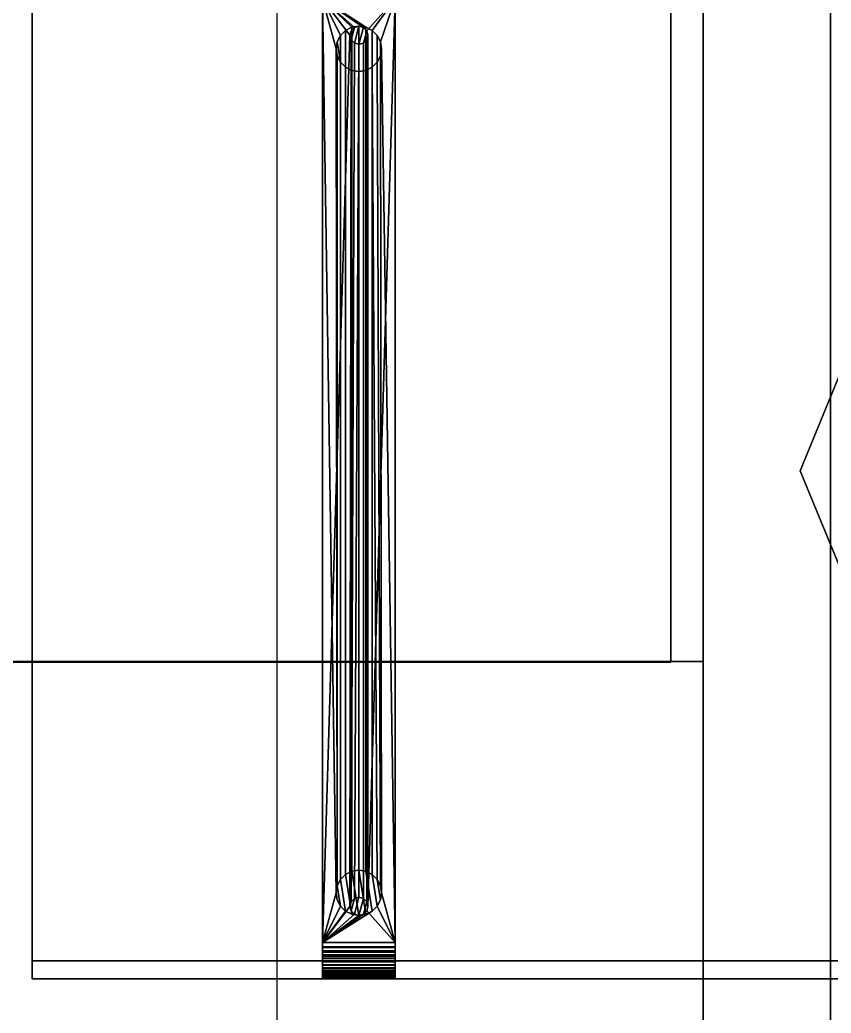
# Model space of a CAD drawing. Extents: x 0 to 48.1, y 0 to 23.7.
# Drawn here: x 16.764 to 17.4, y 10.975 to 11.753 of the extents above; entities that cross this region are included whole.
import ezdxf

# ---------------------------------------------------------------- set-up
doc = ezdxf.new("R2010")
doc.units = 0
doc.header["$MEASUREMENT"] = 0
doc.layers.add('DLXFURN', color=5, linetype='Continuous')
doc.layers.add('DLXLUM', color=1, linetype='Continuous')

# ---------------------------------------------------------------- blocks, each defined once
blk = doc.blocks.new('*U41')
for p, q in [((-0.12397, 0), (-0.08766, 0.08766)), ((-0.08766, 0.08766), (-0.12397, 0)), ((-0.08766, 0.08766), (-0.12397, 0)), ((-0.12397, 0), (-0.08766, 0.08766)), ((-0.08766, -0.08766), (-0.12397, 0)), ((-0.12397, 0), (-0.08766, -0.08766)), ((-0.12397, 0), (-0.12397, 0)), ((-0.12397, 0), (-0.08766, -0.08766)), ((-0.08766, -0.08766), (-0.12397, 0)), ((-0.12397, 0), (-0.12397, 0))]:
    blk.add_line(p, q)
blk = doc.blocks.new('*U46')
at = {"color": 1}
blk.add_line((0, 0), (0, 1.265), dxfattribs=at)
blk = doc.blocks.new('*U92')
for p, q in [((0.17369, 5.15), (-0.70031, 5.15)), ((-0.70031, 5.15), (0.17369, 5.15)), ((-0.70031, 5.15), (0.17369, 5.15)), ((0.17369, 5.15), (-0.70031, 5.15)), ((0.17369, 0.65), (0.17369, 5.15)), ((0.17369, 5.15), (0.17369, 0.65)), ((0.17369, 0.65), (0.17369, 5.15)), ((0.17369, 5.15), (0.17369, 5.15)), ((0.17369, 5.15), (0.17369, 0.65)), ((0.17369, 5.15), (0.17369, 5.15))]:
    blk.add_line(p, q)
blk = doc.blocks.new('*U99')
for p, q in [((-0.2, -0.24997), (-0.2, -5.7)), ((-0.2, -5.7), (-0.2, -0.24997)), ((-0.2, -5.7), (-0.2, -0.24997)), ((-0.2, -0.24997), (-0.2, -5.7)), ((-0.1, -5.7), (-0.1, -0.24997)), ((-0.1, -0.24997), (-0.1, -5.7)), ((-0.1, -5.7), (-0.1, -0.24997)), ((-0.1, -0.24997), (-0.1, -5.7))]:
    blk.add_line(p, q)
blk = doc.blocks.new('*U119')
for p, q in [((-0.0252, 0), (-0.0252, -0.9)), ((-0.0252, -0.9), (-0.0252, 0)), ((-0.0252, 0), (-0.0252, -0.9)), ((-0.0252, -0.9), (-0.0252, 0)), ((-0.0252, -0.9), (-0.85045, -0.9)), ((-0.85045, -0.9), (-0.0252, -0.9)), ((-0.0252, -0.9), (-0.85045, -0.9)), ((-0.85045, -0.9), (-0.0252, -0.9)), ((-0.0252, -0.9), (-0.0252, -0.9)), ((-0.0252, -0.9), (-0.0252, -0.9))]:
    blk.add_line(p, q)
blk = doc.blocks.new('*U130')
for p, q in [((-0.62586, 0.39827), (-0.62586, -0.39827)), ((-0.62586, -0.39827), (-0.62586, 0.39827)), ((-0.62586, 0.39827), (-0.62586, -0.39827)), ((-0.62586, -0.39827), (-0.62586, 0.39827)), ((-0.39827, -0.39472), (-0.39827, 0.39472)), ((-0.39827, 0.39472), (-0.39827, -0.39472)), ((-0.39827, -0.39472), (-0.39827, 0.39472)), ((-0.39827, 0.39472), (-0.39827, -0.39472)), ((-0.34138, 0.39472), (-0.34138, -0.39472)), ((-0.34138, -0.39472), (-0.34138, 0.39472)), ((-0.34138, 0.39472), (-0.34138, -0.39472)), ((-0.34138, -0.39472), (-0.34138, 0.39472)), ((-0.62586, -0.38405), (-0.62586, 0.38405)), ((-0.62586, 0.38405), (-0.62586, -0.38405)), ((-0.62586, -0.38405), (-0.62586, 0.38405)), ((-0.62586, 0.38405), (-0.62586, -0.38405)), ((-0.39827, 0.36982), (-0.39827, -0.36982)), ((-0.39827, -0.36982), (-0.39827, 0.36982)), ((-0.3876, 0.33071), (-0.39827, 0.36982)), ((-0.39827, 0.36982), (-0.3876, -0.33071)), ((-0.39827, 0.36982), (-0.36627, 0.34754)), ((-0.37338, 0.34754), (-0.39827, 0.36982)), ((-0.39827, 0.36982), (-0.37338, 0.34754)), ((-0.37694, 0.34138), (-0.39827, 0.36982)), ((-0.39827, 0.36982), (-0.37694, 0.34138)), ((-0.39827, -0.36982), (-0.39827, 0.36982)), ((-0.3876, -0.33071), (-0.39827, 0.36982)), ((-0.39827, 0.36982), (-0.39827, -0.36982)), ((-0.36627, 0.34754), (-0.39827, 0.36982)), ((-0.39827, 0.36982), (-0.3876, 0.33071)), ((-0.38421, 0.34116), (-0.39827, 0.36982)), ((-0.36433, 0.34762), (-0.39827, 0.36982)), ((-0.39827, 0.36982), (-0.37532, 0.34762)), ((-0.37532, 0.34762), (-0.39827, 0.36982)), ((-0.39827, 0.36982), (-0.38421, 0.34116)), ((-0.39827, 0.36982), (-0.36433, 0.34762)), ((-0.39827, -0.36982), (-0.39827, 0.36971)), ((-0.39827, -0.36971), (-0.39827, 0.36971)), ((-0.39827, 0.36971), (-0.39827, -0.36982)), ((-0.39827, 0.36971), (-0.39827, -0.36971)), ((-0.39827, -0.36971), (-0.39827, 0.36971)), ((-0.39827, 0.36971), (-0.39827, -0.36971)), ((-0.34138, 0.36982), (-0.36367, 0.34493)), ((-0.36367, 0.34493), (-0.34138, 0.36982)), ((-0.34138, 0.36982), (-0.36271, -0.34138)), ((-0.36271, -0.34138), (-0.34138, 0.36982)), ((-0.34138, 0.36982), (-0.35937, 0.34509)), ((-0.35937, 0.34509), (-0.34138, 0.36982)), ((-0.34138, 0.36982), (-0.35291, 0.3362)), ((-0.35291, 0.3362), (-0.34138, 0.36982)), ((-0.34138, 0.36982), (-0.34138, -0.36982)), ((-0.34138, -0.36982), (-0.34138, 0.36982)), ((-0.34138, 0.36982), (-0.34138, -0.36982)), ((-0.34138, -0.36982), (-0.34138, 0.36982)), ((-0.34138, -0.36982), (-0.34138, 0.36971)), ((-0.34138, 0.36971), (-0.34138, -0.36971)), ((-0.34138, -0.36971), (-0.34138, 0.36971)), ((-0.34138, 0.36971), (-0.34138, -0.36982)), ((-0.34138, 0.36971), (-0.34138, -0.36971)), ((-0.34138, -0.36971), (-0.34138, 0.36971)), ((-0.38028, 0.34509), (-0.38421, 0.34116)), ((-0.38028, 0.34509), (-0.38421, 0.34116)), ((-0.38421, 0.34116), (-0.38028, 0.34509)), ((-0.38421, 0.34116), (-0.38028, 0.34509)), ((-0.37532, 0.34762), (-0.38028, 0.34509)), ((-0.37532, 0.34762), (-0.38028, 0.34509)), ((-0.38028, 0.34509), (-0.37532, 0.34762)), ((-0.38028, 0.34509), (-0.37532, 0.34762)), ((-0.38028, 0.34509), (-0.38028, 0.31632)), ((-0.38028, 0.31632), (-0.38028, 0.34509)), ((-0.38028, 0.34509), (-0.38028, 0.34509)), ((-0.38028, 0.34509), (-0.38028, 0.34509)), ((-0.37694, 0.34138), (-0.37598, 0.34493)), ((-0.37598, 0.34493), (-0.37694, 0.34138)), ((-0.37694, 0.34138), (-0.37598, 0.34493)), ((-0.37598, 0.34493), (-0.37694, 0.34138)), ((-0.37598, 0.34493), (-0.37338, 0.34754)), ((-0.37338, 0.34754), (-0.37598, 0.33782)), ((-0.37598, 0.33782), (-0.37338, 0.34754)), ((-0.37338, 0.34754), (-0.37598, 0.34493)), ((-0.37598, 0.34493), (-0.37338, 0.34754)), ((-0.37338, 0.34754), (-0.37598, 0.34493)), ((-0.37598, 0.34493), (-0.37598, 0.34493)), ((-0.37598, 0.34493), (-0.37598, 0.34493)), ((-0.36982, 0.34849), (-0.37532, 0.34762)), ((-0.36982, 0.34849), (-0.37532, 0.34762)), ((-0.37532, 0.34762), (-0.36982, 0.34849)), ((-0.37532, 0.34762), (-0.36982, 0.34849)), ((-0.37532, 0.3138), (-0.37532, 0.34762)), ((-0.37532, 0.34762), (-0.37532, 0.3138)), ((-0.37532, 0.34762), (-0.37532, 0.34762)), ((-0.37532, 0.34762), (-0.37532, 0.34762)), ((-0.37338, 0.34754), (-0.36982, 0.34849)), ((-0.36982, 0.34849), (-0.37338, 0.33522)), ((-0.37338, 0.33522), (-0.36982, 0.34849)), ((-0.36982, 0.34849), (-0.37338, 0.34754)), ((-0.36982, 0.34849), (-0.37338, 0.34754)), ((-0.37338, 0.34754), (-0.36982, 0.34849)), ((-0.37338, 0.34754), (-0.37338, 0.34754)), ((-0.37338, 0.34754), (-0.37338, 0.34754)), ((-0.36982, 0.34849), (-0.36627, 0.34754)), ((-0.36982, 0.31293), (-0.36982, 0.34849)), ((-0.36982, 0.34849), (-0.36982, 0.31293)), ((-0.36433, 0.34762), (-0.36982, 0.34849)), ((-0.36982, 0.34849), (-0.36982, 0.34849)), ((-0.36982, 0.34849), (-0.36433, 0.34762)), ((-0.36433, 0.34762), (-0.36982, 0.34849)), ((-0.36982, 0.34849), (-0.36982, 0.34849)), ((-0.36627, 0.34754), (-0.36982, 0.34849)), ((-0.36982, 0.34849), (-0.36627, 0.34754)), ((-0.36627, 0.34754), (-0.36982, 0.34849)), ((-0.36982, 0.34849), (-0.36982, 0.34849)), ((-0.36982, 0.34849), (-0.36433, 0.34762)), ((-0.36982, 0.34849), (-0.36982, 0.34849)), ((-0.36627, 0.34754), (-0.36982, 0.33426)), ((-0.36982, 0.33426), (-0.36627, 0.34754)), ((-0.36627, 0.34754), (-0.36367, 0.34493)), ((-0.36367, 0.34493), (-0.36627, 0.34754)), ((-0.36627, 0.34754), (-0.36627, 0.34754)), ((-0.36367, 0.34493), (-0.36627, 0.34754)), ((-0.36627, 0.34754), (-0.36627, 0.34754)), ((-0.36627, 0.34754), (-0.36367, 0.34493)), ((-0.36367, 0.34493), (-0.36627, 0.33522)), ((-0.36627, 0.33522), (-0.36367, 0.34493)), ((-0.36433, 0.3138), (-0.36433, 0.34762)), ((-0.36433, 0.34762), (-0.36433, 0.3138)), ((-0.35937, 0.34509), (-0.36433, 0.34762)), ((-0.36433, 0.34762), (-0.36433, 0.34762)), ((-0.35937, 0.34509), (-0.36433, 0.34762)), ((-0.36433, 0.34762), (-0.36433, 0.34762)), ((-0.36433, 0.34762), (-0.35937, 0.34509)), ((-0.36433, 0.34762), (-0.35937, 0.34509)), ((-0.36367, 0.34493), (-0.36271, 0.34138)), ((-0.36271, 0.34138), (-0.36367, 0.34493)), ((-0.36271, 0.34138), (-0.36367, 0.34493)), ((-0.36367, 0.34493), (-0.36367, 0.34493)), ((-0.36367, 0.34493), (-0.36271, 0.34138)), ((-0.36367, 0.34493), (-0.36367, 0.34493)), ((-0.35937, 0.31632), (-0.35937, 0.34509)), ((-0.35937, 0.34509), (-0.35937, 0.31632)), ((-0.35544, 0.34116), (-0.35937, 0.34509)), ((-0.35937, 0.34509), (-0.35937, 0.34509)), ((-0.35937, 0.34509), (-0.35937, 0.34509)), ((-0.35937, 0.34509), (-0.35544, 0.34116)), ((-0.35544, 0.34116), (-0.35937, 0.34509)), ((-0.35937, 0.34509), (-0.35544, 0.34116)), ((-0.39827, -0.36982), (-0.37694, 0.34138)), ((-0.37694, 0.34138), (-0.39827, -0.36982)), ((-0.38673, 0.3362), (-0.3876, 0.33071)), ((-0.38673, 0.3362), (-0.3876, 0.33071)), ((-0.3876, 0.33071), (-0.38673, 0.3362)), ((-0.3876, 0.33071), (-0.38673, 0.3362)), ((-0.38421, 0.34116), (-0.38673, 0.3362)), ((-0.38673, 0.3362), (-0.38421, 0.34116)), ((-0.38421, 0.34116), (-0.38673, 0.3362)), ((-0.38673, 0.3362), (-0.38421, 0.34116)), ((-0.38421, 0.32026), (-0.38673, 0.3362)), ((-0.38673, 0.3362), (-0.38421, 0.32026)), ((-0.38673, 0.3362), (-0.38673, 0.3362)), ((-0.38673, 0.3362), (-0.38673, 0.3362)), ((-0.38421, 0.34116), (-0.38421, 0.32026)), ((-0.38421, 0.32026), (-0.38421, 0.34116)), ((-0.38421, 0.34116), (-0.38421, 0.34116)), ((-0.38421, 0.34116), (-0.38421, 0.34116)), ((-0.37598, 0.33782), (-0.37694, 0.34138)), ((-0.37694, 0.34138), (-0.37598, 0.33782)), ((-0.37598, 0.33782), (-0.37694, 0.34138)), ((-0.37694, 0.34138), (-0.37694, 0.34138)), ((-0.37694, 0.34138), (-0.37598, 0.33782)), ((-0.37694, 0.34138), (-0.37694, 0.34138)), ((-0.37598, 0.33782), (-0.37694, -0.34138)), ((-0.37694, -0.34138), (-0.37598, 0.33782)), ((-0.37338, 0.33522), (-0.37598, 0.33782)), ((-0.37598, 0.33782), (-0.37338, 0.33522)), ((-0.37598, 0.33782), (-0.37598, 0.33782)), ((-0.37598, 0.33782), (-0.37338, 0.33522)), ((-0.37338, 0.33522), (-0.37598, 0.33782)), ((-0.37598, 0.33782), (-0.37598, 0.33782)), ((-0.37338, 0.33522), (-0.37598, -0.33782)), ((-0.37598, -0.33782), (-0.37338, 0.33522)), ((-0.36982, 0.33426), (-0.37338, 0.33522)), ((-0.37338, 0.33522), (-0.36982, 0.33426)), ((-0.36982, 0.33426), (-0.37338, 0.33522)), ((-0.37338, 0.33522), (-0.37338, 0.33522)), ((-0.37338, 0.33522), (-0.36982, 0.33426)), ((-0.37338, 0.33522), (-0.37338, 0.33522)), ((-0.36627, 0.33522), (-0.36982, 0.33426)), ((-0.36982, 0.33426), (-0.36627, 0.33522)), ((-0.36982, 0.33426), (-0.36627, 0.33522)), ((-0.36627, 0.33522), (-0.36982, 0.33426)), ((-0.36367, 0.33782), (-0.36627, 0.33522)), ((-0.36627, 0.33522), (-0.36367, 0.33782)), ((-0.36367, 0.33782), (-0.36627, 0.33522)), ((-0.36627, 0.33522), (-0.36367, 0.33782)), ((-0.36627, -0.33522), (-0.36627, 0.33522)), ((-0.36627, 0.33522), (-0.36627, -0.33522)), ((-0.36627, 0.33522), (-0.36627, 0.33522)), ((-0.36627, 0.33522), (-0.36627, 0.33522)), ((-0.36271, 0.34138), (-0.36367, 0.33782)), ((-0.36367, 0.33782), (-0.36271, 0.34138)), ((-0.36271, 0.34138), (-0.36367, 0.33782)), ((-0.36367, 0.33782), (-0.36271, 0.34138)), ((-0.36367, -0.33782), (-0.36367, 0.33782)), ((-0.36367, 0.33782), (-0.36367, -0.33782)), ((-0.36367, 0.33782), (-0.36367, 0.33782)), ((-0.36367, 0.33782), (-0.36367, 0.33782)), ((-0.36271, 0.34138), (-0.36271, -0.34138)), ((-0.36271, -0.34138), (-0.36271, 0.34138)), ((-0.36271, 0.34138), (-0.36271, 0.34138)), ((-0.36271, 0.34138), (-0.36271, 0.34138)), ((-0.35544, 0.32026), (-0.35544, 0.34116)), ((-0.35544, 0.34116), (-0.35544, 0.32026)), ((-0.35291, 0.3362), (-0.35544, 0.34116)), ((-0.35544, 0.34116), (-0.35544, 0.34116)), ((-0.35544, 0.34116), (-0.35544, 0.34116)), ((-0.35544, 0.34116), (-0.35291, 0.3362)), ((-0.35291, 0.3362), (-0.35544, 0.34116)), ((-0.35544, 0.34116), (-0.35291, 0.3362)), ((-0.35291, 0.32521), (-0.35291, 0.3362)), ((-0.35291, 0.3362), (-0.35291, 0.32521)), ((-0.35204, 0.33071), (-0.35291, 0.3362)), ((-0.35291, 0.3362), (-0.35291, 0.3362)), ((-0.35291, 0.3362), (-0.35291, 0.3362)), ((-0.35291, 0.3362), (-0.35204, 0.33071)), ((-0.35204, 0.33071), (-0.35291, 0.3362)), ((-0.35291, 0.3362), (-0.35204, 0.33071)), ((-0.3876, 0.33071), (-0.38673, 0.32521)), ((-0.38673, -0.32521), (-0.3876, 0.33071)), ((-0.3876, 0.33071), (-0.3876, 0.33071)), ((-0.38673, 0.32521), (-0.3876, 0.33071)), ((-0.3876, 0.33071), (-0.38673, -0.32521)), ((-0.3876, 0.33071), (-0.3876, 0.33071)), ((-0.3876, 0.33071), (-0.38673, 0.32521)), ((-0.38673, 0.32521), (-0.3876, 0.33071)), ((-0.36982, 0.33426), (-0.37338, -0.33522)), ((-0.37338, -0.33522), (-0.36982, 0.33426)), ((-0.36982, -0.33426), (-0.36982, 0.33426)), ((-0.36982, 0.33426), (-0.36982, -0.33426)), ((-0.36982, 0.33426), (-0.36982, 0.33426)), ((-0.36982, 0.33426), (-0.36982, 0.33426)), ((-0.35291, 0.32521), (-0.35204, 0.33071)), ((-0.35291, 0.32521), (-0.35204, 0.33071)), ((-0.35204, 0.33071), (-0.35291, 0.32521)), ((-0.35204, 0.33071), (-0.35291, 0.32521)), ((-0.35204, 0.33071), (-0.35204, 0.33071)), ((-0.35204, 0.33071), (-0.35204, 0.33071)), ((-0.34138, -0.36982), (-0.35204, 0.33071)), ((-0.35204, 0.33071), (-0.34138, -0.36982)), ((-0.38673, 0.32521), (-0.38421, 0.32026)), ((-0.38673, 0.32521), (-0.38673, 0.32521)), ((-0.38673, 0.32521), (-0.38421, 0.32026)), ((-0.38421, 0.32026), (-0.38673, 0.32521)), ((-0.38421, 0.32026), (-0.38673, 0.32521)), ((-0.38673, 0.32521), (-0.38673, -0.32521)), ((-0.38673, -0.32521), (-0.38673, 0.32521)), ((-0.38673, 0.32521), (-0.38673, 0.32521)), ((-0.38421, 0.32026), (-0.38028, 0.31632)), ((-0.38421, 0.32026), (-0.38421, 0.32026)), ((-0.38028, 0.31632), (-0.38421, 0.32026)), ((-0.38421, 0.32026), (-0.38421, 0.32026)), ((-0.38421, 0.32026), (-0.38028, 0.31632)), ((-0.38421, -0.32026), (-0.38421, 0.32026)), ((-0.38028, 0.31632), (-0.38421, 0.32026)), ((-0.38421, 0.32026), (-0.38421, -0.32026)), ((-0.35937, 0.31632), (-0.35544, 0.32026)), ((-0.35544, 0.32026), (-0.35937, 0.31632)), ((-0.35937, 0.31632), (-0.35544, 0.32026)), ((-0.35544, 0.32026), (-0.35937, 0.31632)), ((-0.35544, 0.32026), (-0.35291, 0.32521)), ((-0.35544, 0.32026), (-0.35291, 0.32521)), ((-0.35291, 0.32521), (-0.35544, 0.32026)), ((-0.35291, 0.32521), (-0.35544, 0.32026)), ((-0.35544, 0.32026), (-0.35544, 0.32026)), ((-0.35544, 0.32026), (-0.35544, 0.32026)), ((-0.35291, -0.32521), (-0.35544, 0.32026)), ((-0.35544, 0.32026), (-0.35291, -0.32521)), ((-0.35291, 0.32521), (-0.35291, 0.32521)), ((-0.35291, 0.32521), (-0.35291, 0.32521)), ((-0.35204, -0.33071), (-0.35291, 0.32521)), ((-0.35291, 0.32521), (-0.35204, -0.33071)), ((-0.38028, 0.31632), (-0.37532, 0.3138)), ((-0.38028, 0.31632), (-0.38028, 0.31632)), ((-0.37532, 0.3138), (-0.38028, 0.31632)), ((-0.38028, 0.31632), (-0.38028, 0.31632)), ((-0.38028, 0.31632), (-0.37532, 0.3138)), ((-0.38028, -0.31632), (-0.38028, 0.31632)), ((-0.37532, 0.3138), (-0.38028, 0.31632)), ((-0.38028, 0.31632), (-0.38028, -0.31632)), ((-0.37532, 0.3138), (-0.36982, 0.31293)), ((-0.36982, 0.31293), (-0.37532, 0.3138)), ((-0.37532, 0.3138), (-0.37532, 0.3138)), ((-0.37532, 0.3138), (-0.36982, 0.31293)), ((-0.37532, 0.3138), (-0.37532, 0.3138)), ((-0.37532, 0.3138), (-0.37532, -0.3138)), ((-0.36982, 0.31293), (-0.37532, 0.3138)), ((-0.37532, -0.3138), (-0.37532, 0.3138)), ((-0.36982, 0.31293), (-0.36433, 0.3138)), ((-0.36433, 0.3138), (-0.36982, 0.31293)), ((-0.36982, 0.31293), (-0.36433, 0.3138)), ((-0.36433, 0.3138), (-0.36982, 0.31293)), ((-0.36982, 0.31293), (-0.36982, 0.31293)), ((-0.36982, 0.31293), (-0.36982, 0.31293)), ((-0.36982, -0.31293), (-0.36982, 0.31293)), ((-0.36982, 0.31293), (-0.36982, -0.31293)), ((-0.36433, 0.3138), (-0.35937, 0.31632)), ((-0.35937, 0.31632), (-0.36433, 0.3138)), ((-0.36433, 0.3138), (-0.35937, 0.31632)), ((-0.35937, 0.31632), (-0.36433, 0.3138)), ((-0.36433, 0.3138), (-0.36433, 0.3138)), ((-0.36433, 0.3138), (-0.36433, 0.3138)), ((-0.36433, -0.3138), (-0.36433, 0.3138)), ((-0.36433, 0.3138), (-0.36433, -0.3138)), ((-0.35937, 0.31632), (-0.35937, 0.31632)), ((-0.35937, 0.31632), (-0.35937, 0.31632)), ((-0.35937, 0.31632), (-0.35544, -0.32026)), ((-0.35937, -0.31632), (-0.35937, 0.31632)), ((-0.35544, -0.32026), (-0.35937, 0.31632)), ((-0.35937, 0.31632), (-0.35937, -0.31632)), ((-0.38028, -0.31632), (-0.38421, -0.32026)), ((-0.38028, -0.31632), (-0.38421, -0.32026)), ((-0.38421, -0.32026), (-0.38028, -0.31632)), ((-0.38421, -0.32026), (-0.38028, -0.31632)), ((-0.37532, -0.3138), (-0.38028, -0.31632)), ((-0.37532, -0.3138), (-0.38028, -0.31632)), ((-0.38028, -0.31632), (-0.37532, -0.3138)), ((-0.38028, -0.31632), (-0.37532, -0.3138)), ((-0.38028, -0.31632), (-0.37532, -0.34762)), ((-0.37532, -0.34762), (-0.38028, -0.31632)), ((-0.38028, -0.31632), (-0.38028, -0.31632)), ((-0.38028, -0.31632), (-0.38028, -0.31632)), ((-0.36982, -0.31293), (-0.37532, -0.3138)), ((-0.36982, -0.31293), (-0.37532, -0.3138)), ((-0.37532, -0.3138), (-0.36982, -0.31293)), ((-0.37532, -0.3138), (-0.36982, -0.31293)), ((-0.37532, -0.3138), (-0.36982, -0.34849)), ((-0.36982, -0.34849), (-0.37532, -0.3138)), ((-0.37532, -0.3138), (-0.37532, -0.3138)), ((-0.37532, -0.3138), (-0.37532, -0.3138)), ((-0.36433, -0.3138), (-0.36982, -0.31293)), ((-0.36982, -0.31293), (-0.36433, -0.34762)), ((-0.36433, -0.34762), (-0.36982, -0.31293)), ((-0.36982, -0.31293), (-0.36982, -0.31293)), ((-0.36982, -0.31293), (-0.36433, -0.3138)), ((-0.36433, -0.3138), (-0.36982, -0.31293)), ((-0.36982, -0.31293), (-0.36982, -0.31293)), ((-0.36982, -0.31293), (-0.36433, -0.3138)), ((-0.35937, -0.34509), (-0.36433, -0.3138)), ((-0.35937, -0.31632), (-0.36433, -0.3138)), ((-0.36433, -0.3138), (-0.35937, -0.34509)), ((-0.36433, -0.3138), (-0.35937, -0.31632)), ((-0.35937, -0.31632), (-0.36433, -0.3138)), ((-0.36433, -0.3138), (-0.36433, -0.3138)), ((-0.36433, -0.3138), (-0.36433, -0.3138)), ((-0.36433, -0.3138), (-0.35937, -0.31632)), ((-0.35544, -0.34116), (-0.35937, -0.31632)), ((-0.35544, -0.32026), (-0.35937, -0.31632)), ((-0.35937, -0.31632), (-0.35544, -0.34116)), ((-0.35937, -0.31632), (-0.35544, -0.32026)), ((-0.35544, -0.32026), (-0.35937, -0.31632)), ((-0.35937, -0.31632), (-0.35937, -0.31632)), ((-0.35937, -0.31632), (-0.35937, -0.31632)), ((-0.35937, -0.31632), (-0.35544, -0.32026)), ((-0.38673, -0.32521), (-0.3876, -0.33071)), ((-0.3876, -0.33071), (-0.38673, -0.32521)), ((-0.3876, -0.33071), (-0.38673, -0.32521)), ((-0.38673, -0.32521), (-0.3876, -0.33071)), ((-0.38421, -0.32026), (-0.38673, -0.32521)), ((-0.38421, -0.32026), (-0.38673, -0.32521)), ((-0.38673, -0.32521), (-0.38421, -0.32026)), ((-0.38673, -0.32521), (-0.38421, -0.32026)), ((-0.38421, -0.34116), (-0.38673, -0.32521)), ((-0.38673, -0.32521), (-0.38421, -0.34116)), ((-0.38673, -0.32521), (-0.38673, -0.32521)), ((-0.38673, -0.32521), (-0.38673, -0.32521)), ((-0.38421, -0.32026), (-0.38028, -0.34509)), ((-0.38028, -0.34509), (-0.38421, -0.32026)), ((-0.38421, -0.32026), (-0.38421, -0.32026)), ((-0.38421, -0.32026), (-0.38421, -0.32026)), ((-0.35291, -0.3362), (-0.35544, -0.32026)), ((-0.35291, -0.32521), (-0.35544, -0.32026)), ((-0.35544, -0.32026), (-0.35291, -0.3362)), ((-0.35291, -0.32521), (-0.35544, -0.32026)), ((-0.35544, -0.32026), (-0.35544, -0.32026)), ((-0.35544, -0.32026), (-0.35291, -0.32521)), ((-0.35544, -0.32026), (-0.35544, -0.32026)), ((-0.35544, -0.32026), (-0.35291, -0.32521)), ((-0.35204, -0.33071), (-0.35291, -0.32521)), ((-0.35204, -0.33071), (-0.35291, -0.32521)), ((-0.35291, -0.32521), (-0.35291, -0.32521)), ((-0.35291, -0.32521), (-0.35204, -0.33071)), ((-0.35291, -0.32521), (-0.35291, -0.32521)), ((-0.35291, -0.32521), (-0.35204, -0.33071)), ((-0.3876, -0.33071), (-0.39827, -0.36982)), ((-0.39827, -0.36982), (-0.3876, -0.33071)), ((-0.3876, -0.33071), (-0.38673, -0.3362)), ((-0.38673, -0.3362), (-0.3876, -0.33071)), ((-0.38673, -0.3362), (-0.3876, -0.33071)), ((-0.3876, -0.33071), (-0.3876, -0.33071)), ((-0.3876, -0.33071), (-0.38673, -0.3362)), ((-0.3876, -0.33071), (-0.3876, -0.33071)), ((-0.37338, -0.33522), (-0.36982, -0.33426)), ((-0.36982, -0.33426), (-0.37338, -0.34754)), ((-0.37338, -0.34754), (-0.36982, -0.33426)), ((-0.36982, -0.33426), (-0.37338, -0.33522)), ((-0.37338, -0.33522), (-0.36982, -0.33426)), ((-0.36982, -0.33426), (-0.37338, -0.33522)), ((-0.36982, -0.33426), (-0.36627, -0.33522)), ((-0.36627, -0.33522), (-0.36982, -0.33426)), ((-0.36982, -0.33426), (-0.36982, -0.33426)), ((-0.36982, -0.33426), (-0.36627, -0.33522)), ((-0.36627, -0.33522), (-0.36982, -0.33426)), ((-0.36982, -0.33426), (-0.36982, -0.33426)), ((-0.35291, -0.3362), (-0.35204, -0.33071)), ((-0.35291, -0.3362), (-0.35204, -0.33071)), ((-0.35204, -0.33071), (-0.35291, -0.3362)), ((-0.35204, -0.33071), (-0.35291, -0.3362)), ((-0.35204, -0.33071), (-0.35204, -0.33071)), ((-0.35204, -0.33071), (-0.35204, -0.33071)), ((-0.35204, -0.33071), (-0.34138, -0.36982)), ((-0.34138, -0.36982), (-0.35204, -0.33071)), ((-0.39827, -0.36982), (-0.38421, -0.34116)), ((-0.38421, -0.34116), (-0.39827, -0.36982)), ((-0.39827, -0.36982), (-0.37694, -0.34138)), ((-0.37694, -0.34138), (-0.39827, -0.36982)), ((-0.38673, -0.3362), (-0.38421, -0.34116)), ((-0.38421, -0.34116), (-0.38673, -0.3362)), ((-0.38421, -0.34116), (-0.38673, -0.3362)), ((-0.38673, -0.3362), (-0.38673, -0.3362)), ((-0.38673, -0.3362), (-0.38421, -0.34116)), ((-0.38673, -0.3362), (-0.38673, -0.3362)), ((-0.38421, -0.34116), (-0.38028, -0.34509)), ((-0.38421, -0.34116), (-0.38421, -0.34116)), ((-0.38028, -0.34509), (-0.38421, -0.34116)), ((-0.38028, -0.34509), (-0.38421, -0.34116)), ((-0.38421, -0.34116), (-0.38421, -0.34116)), ((-0.38421, -0.34116), (-0.38028, -0.34509)), ((-0.37694, -0.34138), (-0.37598, -0.33782)), ((-0.37598, -0.33782), (-0.37694, -0.34138)), ((-0.37694, -0.34138), (-0.37598, -0.33782)), ((-0.37598, -0.33782), (-0.37694, -0.34138)), ((-0.37598, -0.34493), (-0.37694, -0.34138)), ((-0.37694, -0.34138), (-0.37598, -0.34493)), ((-0.37598, -0.34493), (-0.37694, -0.34138)), ((-0.37694, -0.34138), (-0.37694, -0.34138)), ((-0.37694, -0.34138), (-0.37598, -0.34493)), ((-0.37694, -0.34138), (-0.37694, -0.34138)), ((-0.37598, -0.33782), (-0.37338, -0.33522)), ((-0.37338, -0.33522), (-0.37598, -0.34493)), ((-0.37598, -0.34493), (-0.37338, -0.33522)), ((-0.37338, -0.33522), (-0.37598, -0.33782)), ((-0.37338, -0.33522), (-0.37598, -0.33782)), ((-0.37598, -0.33782), (-0.37338, -0.33522)), ((-0.37598, -0.33782), (-0.37598, -0.33782)), ((-0.37598, -0.33782), (-0.37598, -0.33782)), ((-0.37338, -0.33522), (-0.37338, -0.33522)), ((-0.37338, -0.33522), (-0.37338, -0.33522)), ((-0.36982, -0.34849), (-0.36627, -0.33522)), ((-0.36627, -0.33522), (-0.36982, -0.34849)), ((-0.36627, -0.33522), (-0.36367, -0.33782)), ((-0.36367, -0.33782), (-0.36627, -0.33522)), ((-0.36367, -0.33782), (-0.36627, -0.33522)), ((-0.36627, -0.33522), (-0.36627, -0.33522)), ((-0.36627, -0.33522), (-0.36367, -0.33782)), ((-0.36627, -0.33522), (-0.36627, -0.33522)), ((-0.36627, -0.34754), (-0.36367, -0.33782)), ((-0.36367, -0.33782), (-0.36627, -0.34754)), ((-0.36367, -0.33782), (-0.36271, -0.34138)), ((-0.36271, -0.34138), (-0.36367, -0.33782)), ((-0.36367, -0.33782), (-0.36367, -0.33782)), ((-0.36367, -0.33782), (-0.36271, -0.34138)), ((-0.36271, -0.34138), (-0.36367, -0.33782)), ((-0.36367, -0.33782), (-0.36367, -0.33782)), ((-0.36271, -0.34138), (-0.36367, -0.34493)), ((-0.36367, -0.34493), (-0.36271, -0.34138)), ((-0.36271, -0.34138), (-0.36367, -0.34493)), ((-0.36367, -0.34493), (-0.36271, -0.34138)), ((-0.36271, -0.34138), (-0.36271, -0.34138)), ((-0.36271, -0.34138), (-0.36271, -0.34138)), ((-0.35937, -0.34509), (-0.35544, -0.34116)), ((-0.35544, -0.34116), (-0.35937, -0.34509)), ((-0.35937, -0.34509), (-0.35544, -0.34116)), ((-0.35544, -0.34116), (-0.35937, -0.34509)), ((-0.35544, -0.34116), (-0.35291, -0.3362)), ((-0.35544, -0.34116), (-0.35291, -0.3362)), ((-0.35291, -0.3362), (-0.35544, -0.34116)), ((-0.35291, -0.3362), (-0.35544, -0.34116)), ((-0.35544, -0.34116), (-0.35544, -0.34116)), ((-0.35544, -0.34116), (-0.35544, -0.34116)), ((-0.34138, -0.36982), (-0.35544, -0.34116)), ((-0.35544, -0.34116), (-0.34138, -0.36982)), ((-0.35291, -0.3362), (-0.35291, -0.3362)), ((-0.35291, -0.3362), (-0.35291, -0.3362)), ((-0.38028, -0.34509), (-0.39827, -0.36982)), ((-0.39827, -0.36982), (-0.35937, -0.34509)), ((-0.35937, -0.34509), (-0.39827, -0.36982)), ((-0.39827, -0.36982), (-0.38028, -0.34509)), ((-0.39827, -0.36982), (-0.37338, -0.34754)), ((-0.36627, -0.34754), (-0.39827, -0.36982)), ((-0.37338, -0.34754), (-0.39827, -0.36982)), ((-0.39827, -0.36982), (-0.36627, -0.34754)), ((-0.39827, -0.36982), (-0.36982, -0.34849)), ((-0.36982, -0.34849), (-0.39827, -0.36982)), ((-0.38028, -0.34509), (-0.37532, -0.34762)), ((-0.38028, -0.34509), (-0.37532, -0.34762)), ((-0.37532, -0.34762), (-0.38028, -0.34509)), ((-0.38028, -0.34509), (-0.38028, -0.34509)), ((-0.37532, -0.34762), (-0.38028, -0.34509)), ((-0.38028, -0.34509), (-0.38028, -0.34509)), ((-0.37338, -0.34754), (-0.37598, -0.34493)), ((-0.37598, -0.34493), (-0.37338, -0.34754)), ((-0.37598, -0.34493), (-0.37338, -0.34754)), ((-0.37338, -0.34754), (-0.37598, -0.34493)), ((-0.37598, -0.34493), (-0.37598, -0.34493)), ((-0.37598, -0.34493), (-0.37598, -0.34493)), ((-0.37532, -0.34762), (-0.36982, -0.34849)), ((-0.37532, -0.34762), (-0.37532, -0.34762)), ((-0.36982, -0.34849), (-0.37532, -0.34762)), ((-0.37532, -0.34762), (-0.37532, -0.34762)), ((-0.37532, -0.34762), (-0.36982, -0.34849)), ((-0.36982, -0.34849), (-0.37532, -0.34762)), ((-0.36982, -0.34849), (-0.37338, -0.34754)), ((-0.37338, -0.34754), (-0.36982, -0.34849)), ((-0.37338, -0.34754), (-0.36982, -0.34849)), ((-0.36982, -0.34849), (-0.37338, -0.34754)), ((-0.37338, -0.34754), (-0.37338, -0.34754)), ((-0.37338, -0.34754), (-0.37338, -0.34754)), ((-0.36627, -0.34754), (-0.36982, -0.34849)), ((-0.36982, -0.34849), (-0.36627, -0.34754)), ((-0.36982, -0.34849), (-0.36627, -0.34754)), ((-0.36627, -0.34754), (-0.36982, -0.34849)), ((-0.36982, -0.34849), (-0.36433, -0.34762)), ((-0.36433, -0.34762), (-0.36982, -0.34849)), ((-0.36982, -0.34849), (-0.36433, -0.34762)), ((-0.36433, -0.34762), (-0.36982, -0.34849)), ((-0.36982, -0.34849), (-0.36982, -0.34849)), ((-0.36982, -0.34849), (-0.36982, -0.34849)), ((-0.36982, -0.34849), (-0.36982, -0.34849)), ((-0.36982, -0.34849), (-0.36982, -0.34849)), ((-0.36367, -0.34493), (-0.36627, -0.34754)), ((-0.36627, -0.34754), (-0.36367, -0.34493)), ((-0.36627, -0.34754), (-0.36367, -0.34493)), ((-0.36367, -0.34493), (-0.36627, -0.34754)), ((-0.36627, -0.34754), (-0.36627, -0.34754)), ((-0.36627, -0.34754), (-0.36627, -0.34754)), ((-0.36433, -0.34762), (-0.35937, -0.34509)), ((-0.35937, -0.34509), (-0.36433, -0.34762)), ((-0.36433, -0.34762), (-0.35937, -0.34509)), ((-0.35937, -0.34509), (-0.36433, -0.34762)), ((-0.36433, -0.34762), (-0.36433, -0.34762)), ((-0.36433, -0.34762), (-0.36433, -0.34762)), ((-0.34138, -0.36982), (-0.36367, -0.34493)), ((-0.36367, -0.34493), (-0.34138, -0.36982)), ((-0.36367, -0.34493), (-0.36367, -0.34493)), ((-0.36367, -0.34493), (-0.36367, -0.34493)), ((-0.35937, -0.34509), (-0.35937, -0.34509)), ((-0.35937, -0.34509), (-0.35937, -0.34509)), ((-0.39827, -0.37307), (-0.39827, -0.36971)), ((-0.39827, -0.36982), (-0.39827, -0.36971)), ((-0.39827, -0.36971), (-0.39827, -0.37307)), ((-0.39827, -0.36971), (-0.39827, -0.36982)), ((-0.39827, -0.37307), (-0.39827, -0.36971)), ((-0.39827, -0.36971), (-0.34138, -0.36971)), ((-0.34138, -0.36971), (-0.39827, -0.36971)), ((-0.39827, -0.36971), (-0.34138, -0.36971)), ((-0.34138, -0.36971), (-0.39827, -0.36971)), ((-0.39827, -0.36971), (-0.39827, -0.37307)), ((-0.39827, -0.36982), (-0.39827, -0.37307)), ((-0.39827, -0.37307), (-0.39827, -0.36982)), ((-0.39827, -0.36982), (-0.39827, -0.37354)), ((-0.39827, -0.37354), (-0.39827, -0.36982)), ((-0.34138, -0.36982), (-0.39827, -0.36982)), ((-0.39827, -0.37354), (-0.39827, -0.36982)), ((-0.39827, -0.36982), (-0.34138, -0.36982)), ((-0.39827, -0.36982), (-0.39827, -0.37354)), ((-0.34138, -0.36982), (-0.39827, -0.36982)), ((-0.39827, -0.36982), (-0.34138, -0.36982)), ((-0.39827, -0.37626), (-0.39827, -0.37307)), ((-0.39827, -0.37307), (-0.39827, -0.37354)), ((-0.39827, -0.37354), (-0.39827, -0.37307)), ((-0.39827, -0.37307), (-0.39827, -0.37626)), ((-0.34138, -0.37307), (-0.39827, -0.37307)), ((-0.39827, -0.37626), (-0.39827, -0.37307)), ((-0.39827, -0.37307), (-0.34138, -0.37307)), ((-0.39827, -0.37307), (-0.34138, -0.37307)), ((-0.34138, -0.37307), (-0.39827, -0.37307)), ((-0.39827, -0.37307), (-0.39827, -0.37626)), ((-0.39827, -0.37354), (-0.39827, -0.37626)), ((-0.39827, -0.37626), (-0.39827, -0.37354)), ((-0.39827, -0.37354), (-0.39827, -0.37719)), ((-0.39827, -0.37719), (-0.39827, -0.37354)), ((-0.39827, -0.37354), (-0.39827, -0.37626)), ((-0.39827, -0.37626), (-0.39827, -0.37354)), ((-0.34138, -0.37354), (-0.39827, -0.37354)), ((-0.39827, -0.37719), (-0.39827, -0.37354)), ((-0.39827, -0.37354), (-0.34138, -0.37354)), ((-0.39827, -0.37354), (-0.39827, -0.37719)), ((-0.34138, -0.37354), (-0.39827, -0.37354)), ((-0.39827, -0.37354), (-0.34138, -0.37354)), ((-0.34138, -0.36971), (-0.34138, -0.36982)), ((-0.34138, -0.36982), (-0.34138, -0.36971)), ((-0.34138, -0.36971), (-0.34138, -0.37307)), ((-0.34138, -0.37307), (-0.34138, -0.36971)), ((-0.34138, -0.36971), (-0.34138, -0.37307)), ((-0.34138, -0.37307), (-0.34138, -0.36971)), ((-0.34138, -0.37354), (-0.34138, -0.36982)), ((-0.34138, -0.36982), (-0.34138, -0.37307)), ((-0.34138, -0.37307), (-0.34138, -0.36982)), ((-0.34138, -0.36982), (-0.34138, -0.37354)), ((-0.34138, -0.36982), (-0.34138, -0.37354)), ((-0.34138, -0.37354), (-0.34138, -0.36982)), ((-0.34138, -0.37307), (-0.34138, -0.37354)), ((-0.34138, -0.37354), (-0.34138, -0.37307)), ((-0.34138, -0.37307), (-0.34138, -0.37626)), ((-0.34138, -0.37626), (-0.34138, -0.37307)), ((-0.34138, -0.37307), (-0.34138, -0.37626)), ((-0.34138, -0.37626), (-0.34138, -0.37307)), ((-0.34138, -0.37719), (-0.34138, -0.37354)), ((-0.34138, -0.37354), (-0.34138, -0.37626)), ((-0.34138, -0.37626), (-0.34138, -0.37354)), ((-0.34138, -0.37354), (-0.34138, -0.37719)), ((-0.34138, -0.37354), (-0.34138, -0.37719)), ((-0.34138, -0.37719), (-0.34138, -0.37354)), ((-0.39827, -0.37935), (-0.39827, -0.37626)), ((-0.39827, -0.37626), (-0.39827, -0.37935)), ((-0.34138, -0.37626), (-0.39827, -0.37626)), ((-0.39827, -0.37935), (-0.39827, -0.37626)), ((-0.39827, -0.37626), (-0.34138, -0.37626)), ((-0.39827, -0.37626), (-0.34138, -0.37626)), ((-0.34138, -0.37626), (-0.39827, -0.37626)), ((-0.39827, -0.37626), (-0.39827, -0.37935)), ((-0.39827, -0.37719), (-0.39827, -0.37935)), ((-0.39827, -0.37935), (-0.39827, -0.37719)), ((-0.39827, -0.37719), (-0.39827, -0.38071)), ((-0.39827, -0.38071), (-0.39827, -0.37719)), ((-0.39827, -0.37719), (-0.39827, -0.37935)), ((-0.39827, -0.37935), (-0.39827, -0.37719)), ((-0.34138, -0.37719), (-0.39827, -0.37719)), ((-0.39827, -0.38071), (-0.39827, -0.37719)), ((-0.39827, -0.37719), (-0.34138, -0.37719)), ((-0.39827, -0.37719), (-0.39827, -0.38071)), ((-0.34138, -0.37719), (-0.39827, -0.37719)), ((-0.39827, -0.37719), (-0.34138, -0.37719)), ((-0.39827, -0.38227), (-0.39827, -0.37935)), ((-0.39827, -0.37935), (-0.39827, -0.38227)), ((-0.34138, -0.37935), (-0.39827, -0.37935)), ((-0.39827, -0.38227), (-0.39827, -0.37935)), ((-0.39827, -0.37935), (-0.34138, -0.37935)), ((-0.39827, -0.37935), (-0.34138, -0.37935)), ((-0.34138, -0.37935), (-0.39827, -0.37935)), ((-0.39827, -0.37935), (-0.39827, -0.38227)), ((-0.39827, -0.38071), (-0.39827, -0.38227)), ((-0.39827, -0.38227), (-0.39827, -0.38071)), ((-0.39827, -0.38071), (-0.39827, -0.38405)), ((-0.39827, -0.38405), (-0.39827, -0.38071)), ((-0.39827, -0.38071), (-0.39827, -0.38227)), ((-0.39827, -0.38227), (-0.39827, -0.38071)), ((-0.34138, -0.38071), (-0.39827, -0.38071)), ((-0.39827, -0.38405), (-0.39827, -0.38071)), ((-0.39827, -0.38071), (-0.34138, -0.38071)), ((-0.39827, -0.38071), (-0.39827, -0.38405)), ((-0.34138, -0.38071), (-0.39827, -0.38071)), ((-0.39827, -0.38071), (-0.34138, -0.38071)), ((-0.34138, -0.37626), (-0.34138, -0.37719)), ((-0.34138, -0.37719), (-0.34138, -0.37626)), ((-0.34138, -0.37626), (-0.34138, -0.37935)), ((-0.34138, -0.37935), (-0.34138, -0.37626)), ((-0.34138, -0.37626), (-0.34138, -0.37935)), ((-0.34138, -0.37935), (-0.34138, -0.37626)), ((-0.34138, -0.38071), (-0.34138, -0.37719)), ((-0.34138, -0.37935), (-0.34138, -0.37719)), ((-0.34138, -0.37719), (-0.34138, -0.38071)), ((-0.34138, -0.37719), (-0.34138, -0.37935)), ((-0.34138, -0.37719), (-0.34138, -0.38071)), ((-0.34138, -0.38071), (-0.34138, -0.37719)), ((-0.34138, -0.37935), (-0.34138, -0.38071)), ((-0.34138, -0.38071), (-0.34138, -0.37935)), ((-0.34138, -0.37935), (-0.34138, -0.38227)), ((-0.34138, -0.38227), (-0.34138, -0.37935)), ((-0.34138, -0.37935), (-0.34138, -0.38227)), ((-0.34138, -0.38227), (-0.34138, -0.37935)), ((-0.34138, -0.38405), (-0.34138, -0.38071)), ((-0.34138, -0.38227), (-0.34138, -0.38071)), ((-0.34138, -0.38071), (-0.34138, -0.38405)), ((-0.34138, -0.38071), (-0.34138, -0.38227)), ((-0.34138, -0.38071), (-0.34138, -0.38405)), ((-0.34138, -0.38405), (-0.34138, -0.38071)), ((0.62586, -0.38405), (-0.62586, -0.38405)), ((-0.62586, -0.38405), (-0.62586, -0.38405)), ((0.62586, -0.38405), (-0.62586, -0.38405)), ((-0.62586, -0.38405), (-0.62586, -0.38405)), ((-0.62586, -0.38405), (0.62586, -0.38405)), ((-0.62586, -0.38405), (0.62586, -0.38405)), ((-0.39827, -0.38497), (-0.39827, -0.38227)), ((-0.39827, -0.38227), (-0.39827, -0.38497)), ((-0.34138, -0.38227), (-0.39827, -0.38227)), ((-0.39827, -0.38497), (-0.39827, -0.38227)), ((-0.39827, -0.38227), (-0.34138, -0.38227)), ((-0.39827, -0.38227), (-0.34138, -0.38227)), ((-0.34138, -0.38227), (-0.39827, -0.38227)), ((-0.39827, -0.38227), (-0.39827, -0.38497)), ((-0.39827, -0.38405), (-0.39827, -0.38497)), ((-0.39827, -0.38497), (-0.39827, -0.38405)), ((-0.39827, -0.38405), (-0.39827, -0.38714)), ((-0.39827, -0.38714), (-0.39827, -0.38405)), ((-0.39827, -0.38405), (-0.39827, -0.38497)), ((-0.39827, -0.38497), (-0.39827, -0.38405)), ((-0.34138, -0.38405), (-0.39827, -0.38405)), ((-0.39827, -0.38714), (-0.39827, -0.38405)), ((-0.39827, -0.38405), (-0.34138, -0.38405)), ((-0.39827, -0.38405), (-0.39827, -0.38714)), ((-0.34138, -0.38405), (-0.39827, -0.38405)), ((-0.39827, -0.38405), (-0.34138, -0.38405)), ((-0.39827, -0.38742), (-0.39827, -0.38497)), ((-0.39827, -0.38497), (-0.39827, -0.38742)), ((-0.34138, -0.38497), (-0.39827, -0.38497)), ((-0.39827, -0.38742), (-0.39827, -0.38497)), ((-0.39827, -0.38497), (-0.34138, -0.38497)), ((-0.39827, -0.38497), (-0.34138, -0.38497)), ((-0.34138, -0.38497), (-0.39827, -0.38497)), ((-0.39827, -0.38497), (-0.39827, -0.38742)), ((-0.39827, -0.38714), (-0.39827, -0.38742)), ((-0.39827, -0.38742), (-0.39827, -0.38714)), ((-0.39827, -0.38714), (-0.39827, -0.38994)), ((-0.39827, -0.38994), (-0.39827, -0.38714)), ((-0.39827, -0.38714), (-0.39827, -0.38742)), ((-0.39827, -0.38742), (-0.39827, -0.38714)), ((-0.34138, -0.38714), (-0.39827, -0.38714)), ((-0.39827, -0.38994), (-0.39827, -0.38714)), ((-0.39827, -0.38714), (-0.34138, -0.38714)), ((-0.39827, -0.38714), (-0.39827, -0.38994)), ((-0.34138, -0.38714), (-0.39827, -0.38714)), ((-0.39827, -0.38714), (-0.34138, -0.38714)), ((-0.39827, -0.38957), (-0.39827, -0.38742)), ((-0.39827, -0.38742), (-0.39827, -0.38957)), ((-0.34138, -0.38742), (-0.39827, -0.38742)), ((-0.39827, -0.38957), (-0.39827, -0.38742)), ((-0.39827, -0.38742), (-0.34138, -0.38742)), ((-0.39827, -0.38742), (-0.34138, -0.38742)), ((-0.34138, -0.38742), (-0.39827, -0.38742)), ((-0.39827, -0.38742), (-0.39827, -0.38957)), ((-0.34138, -0.38227), (-0.34138, -0.38405)), ((-0.34138, -0.38405), (-0.34138, -0.38227)), ((-0.34138, -0.38227), (-0.34138, -0.38497)), ((-0.34138, -0.38497), (-0.34138, -0.38227)), ((-0.34138, -0.38227), (-0.34138, -0.38497)), ((-0.34138, -0.38497), (-0.34138, -0.38227)), ((-0.34138, -0.38714), (-0.34138, -0.38405)), ((-0.34138, -0.38497), (-0.34138, -0.38405)), ((-0.34138, -0.38405), (-0.34138, -0.38714)), ((-0.34138, -0.38405), (-0.34138, -0.38497)), ((-0.34138, -0.38405), (-0.34138, -0.38714)), ((-0.34138, -0.38714), (-0.34138, -0.38405)), ((-0.34138, -0.38497), (-0.34138, -0.38714)), ((-0.34138, -0.38714), (-0.34138, -0.38497)), ((-0.34138, -0.38497), (-0.34138, -0.38742)), ((-0.34138, -0.38742), (-0.34138, -0.38497)), ((-0.34138, -0.38497), (-0.34138, -0.38742)), ((-0.34138, -0.38742), (-0.34138, -0.38497)), ((-0.34138, -0.38994), (-0.34138, -0.38714)), ((-0.34138, -0.38742), (-0.34138, -0.38714)), ((-0.34138, -0.38714), (-0.34138, -0.38994)), ((-0.34138, -0.38714), (-0.34138, -0.38742)), ((-0.34138, -0.38714), (-0.34138, -0.38994)), ((-0.34138, -0.38994), (-0.34138, -0.38714)), ((-0.34138, -0.38742), (-0.34138, -0.38994)), ((-0.34138, -0.38994), (-0.34138, -0.38742)), ((-0.34138, -0.38742), (-0.34138, -0.38957)), ((-0.34138, -0.38957), (-0.34138, -0.38742)), ((-0.34138, -0.38742), (-0.34138, -0.38957)), ((-0.34138, -0.38957), (-0.34138, -0.38742)), ((-0.39827, -0.38994), (-0.39827, -0.38957)), ((-0.39827, -0.39137), (-0.39827, -0.38957)), ((-0.39827, -0.38957), (-0.39827, -0.38994)), ((-0.39827, -0.38994), (-0.39827, -0.38957)), ((-0.39827, -0.38957), (-0.39827, -0.39137)), ((-0.39827, -0.38957), (-0.39827, -0.38994)), ((-0.34138, -0.38957), (-0.39827, -0.38957)), ((-0.39827, -0.38957), (-0.39827, -0.39137)), ((-0.34138, -0.38957), (-0.39827, -0.38957)), ((-0.39827, -0.39137), (-0.39827, -0.38957)), ((-0.39827, -0.38957), (-0.34138, -0.38957)), ((-0.39827, -0.38957), (-0.34138, -0.38957)), ((-0.39827, -0.38994), (-0.39827, -0.39239)), ((-0.39827, -0.39239), (-0.39827, -0.38994)), ((-0.34138, -0.38994), (-0.39827, -0.38994)), ((-0.39827, -0.38994), (-0.39827, -0.39239)), ((-0.34138, -0.38994), (-0.39827, -0.38994)), ((-0.39827, -0.38994), (-0.34138, -0.38994)), ((-0.39827, -0.39239), (-0.39827, -0.38994)), ((-0.39827, -0.38994), (-0.34138, -0.38994)), ((-0.39827, -0.39239), (-0.39827, -0.39137)), ((-0.39827, -0.39281), (-0.39827, -0.39137)), ((-0.39827, -0.39137), (-0.39827, -0.39239)), ((-0.39827, -0.39239), (-0.39827, -0.39137)), ((-0.39827, -0.39137), (-0.39827, -0.39281)), ((-0.39827, -0.39137), (-0.39827, -0.39239)), ((-0.34138, -0.39137), (-0.39827, -0.39137)), ((-0.39827, -0.39137), (-0.39827, -0.39281)), ((-0.39827, -0.39137), (-0.34138, -0.39137)), ((-0.34138, -0.39137), (-0.39827, -0.39137)), ((-0.39827, -0.39137), (-0.34138, -0.39137)), ((-0.39827, -0.39281), (-0.39827, -0.39137)), ((-0.39827, -0.39239), (-0.39827, -0.39446)), ((-0.39827, -0.39446), (-0.39827, -0.39239)), ((-0.39827, -0.39239), (-0.34138, -0.39239)), ((-0.34138, -0.39239), (-0.39827, -0.39239)), ((-0.39827, -0.39239), (-0.39827, -0.39446)), ((-0.34138, -0.39239), (-0.39827, -0.39239)), ((-0.39827, -0.39239), (-0.34138, -0.39239)), ((-0.39827, -0.39446), (-0.39827, -0.39239)), ((-0.39827, -0.39446), (-0.39827, -0.39281)), ((-0.39827, -0.39386), (-0.39827, -0.39281)), ((-0.39827, -0.39281), (-0.39827, -0.39446)), ((-0.39827, -0.39446), (-0.39827, -0.39281)), ((-0.39827, -0.39281), (-0.39827, -0.39386)), ((-0.39827, -0.39281), (-0.39827, -0.39446)), ((-0.34138, -0.39281), (-0.39827, -0.39281)), ((-0.39827, -0.39281), (-0.39827, -0.39386)), ((-0.39827, -0.39281), (-0.34138, -0.39281)), ((-0.34138, -0.39281), (-0.39827, -0.39281)), ((-0.39827, -0.39281), (-0.34138, -0.39281)), ((-0.39827, -0.39386), (-0.39827, -0.39281)), ((-0.39827, -0.3945), (-0.39827, -0.39386)), ((-0.39827, -0.39386), (-0.39827, -0.3945)), ((-0.34138, -0.39386), (-0.39827, -0.39386)), ((-0.39827, -0.39386), (-0.39827, -0.3945)), ((-0.39827, -0.39386), (-0.34138, -0.39386)), ((-0.34138, -0.39386), (-0.39827, -0.39386)), ((-0.39827, -0.39386), (-0.34138, -0.39386)), ((-0.39827, -0.3945), (-0.39827, -0.39386)), ((-0.39827, -0.39446), (-0.39827, -0.3945)), ((-0.39827, -0.3945), (-0.39827, -0.39446)), ((-0.39827, -0.39446), (-0.39827, -0.39611)), ((-0.39827, -0.39611), (-0.39827, -0.39446)), ((-0.39827, -0.39446), (-0.39827, -0.3945)), ((-0.39827, -0.3945), (-0.39827, -0.39446)), ((-0.39827, -0.39446), (-0.34138, -0.39446)), ((-0.34138, -0.39446), (-0.39827, -0.39446)), ((-0.39827, -0.39446), (-0.34138, -0.39446)), ((-0.39827, -0.39611), (-0.39827, -0.39446)), ((-0.34138, -0.39446), (-0.39827, -0.39446)), ((-0.39827, -0.39446), (-0.39827, -0.39611)), ((-0.39827, -0.39472), (-0.39827, -0.3945)), ((-0.39827, -0.3945), (-0.39827, -0.39472)), ((-0.34138, -0.3945), (-0.39827, -0.3945)), ((-0.39827, -0.3945), (-0.39827, -0.39472)), ((-0.39827, -0.3945), (-0.34138, -0.3945)), ((-0.34138, -0.3945), (-0.39827, -0.3945)), ((-0.39827, -0.3945), (-0.34138, -0.3945)), ((-0.39827, -0.39472), (-0.39827, -0.3945)), ((-0.39827, -0.39611), (-0.39827, -0.39472)), ((-0.39827, -0.39611), (-0.39827, -0.39472)), ((-0.39827, -0.39472), (-0.39827, -0.39611)), ((-0.34138, -0.39472), (-0.39827, -0.39472)), ((-0.39827, -0.39472), (-0.39827, -0.39472)), ((-0.39827, -0.39472), (-0.39827, -0.39472)), ((-0.39827, -0.39472), (-0.39827, -0.39611)), ((-0.39827, -0.39611), (-0.39827, -0.39472)), ((-0.39827, -0.39472), (-0.39827, -0.39472)), ((-0.39827, -0.39472), (-0.39827, -0.39611)), ((-0.39827, -0.39472), (-0.34138, -0.39472)), ((-0.39827, -0.39472), (-0.34138, -0.39472)), ((-0.34138, -0.39472), (-0.39827, -0.39472)), ((-0.39827, -0.39472), (-0.34138, -0.39472)), ((-0.34138, -0.39472), (-0.39827, -0.39472)), ((-0.39827, -0.39472), (-0.39827, -0.39472)), ((-0.34138, -0.39472), (-0.39827, -0.39472)), ((-0.39827, -0.39472), (-0.39827, -0.39472)), ((-0.39827, -0.39472), (-0.34138, -0.39472)), ((-0.39827, -0.39611), (-0.39827, -0.3973)), ((-0.39827, -0.3973), (-0.39827, -0.39611)), ((-0.39827, -0.39611), (-0.39827, -0.3973)), ((-0.39827, -0.3973), (-0.39827, -0.39611)), ((-0.34138, -0.39611), (-0.39827, -0.39611)), ((-0.39827, -0.39611), (-0.34138, -0.39611)), ((-0.39827, -0.3973), (-0.39827, -0.39611)), ((-0.34138, -0.39611), (-0.39827, -0.39611)), ((-0.39827, -0.39611), (-0.39827, -0.3973)), ((-0.39827, -0.39611), (-0.34138, -0.39611)), ((-0.34138, -0.38957), (-0.34138, -0.39137)), ((-0.34138, -0.39137), (-0.34138, -0.38957)), ((-0.34138, -0.38957), (-0.34138, -0.38994)), ((-0.34138, -0.38994), (-0.34138, -0.38957)), ((-0.34138, -0.39137), (-0.34138, -0.38957)), ((-0.34138, -0.38957), (-0.34138, -0.39137)), ((-0.34138, -0.39137), (-0.34138, -0.38994)), ((-0.34138, -0.39239), (-0.34138, -0.38994)), ((-0.34138, -0.38994), (-0.34138, -0.39137)), ((-0.34138, -0.38994), (-0.34138, -0.39239)), ((-0.34138, -0.39239), (-0.34138, -0.38994)), ((-0.34138, -0.38994), (-0.34138, -0.39239)), ((-0.34138, -0.39137), (-0.34138, -0.39281)), ((-0.34138, -0.39281), (-0.34138, -0.39137)), ((-0.34138, -0.39137), (-0.34138, -0.39239)), ((-0.34138, -0.39239), (-0.34138, -0.39137)), ((-0.34138, -0.39281), (-0.34138, -0.39137)), ((-0.34138, -0.39137), (-0.34138, -0.39281)), ((-0.34138, -0.39281), (-0.34138, -0.39239)), ((-0.34138, -0.39446), (-0.34138, -0.39239)), ((-0.34138, -0.39239), (-0.34138, -0.39281)), ((-0.34138, -0.39239), (-0.34138, -0.39446)), ((-0.34138, -0.39446), (-0.34138, -0.39239)), ((-0.34138, -0.39239), (-0.34138, -0.39446)), ((-0.34138, -0.39281), (-0.34138, -0.39386)), ((-0.34138, -0.39446), (-0.34138, -0.39281)), ((-0.34138, -0.39386), (-0.34138, -0.39281)), ((-0.34138, -0.39281), (-0.34138, -0.39446)), ((-0.34138, -0.39386), (-0.34138, -0.39281)), ((-0.34138, -0.39281), (-0.34138, -0.39386)), ((-0.34138, -0.39386), (-0.34138, -0.39446)), ((-0.34138, -0.39446), (-0.34138, -0.39386)), ((-0.34138, -0.39386), (-0.34138, -0.3945)), ((-0.34138, -0.3945), (-0.34138, -0.39386)), ((-0.34138, -0.3945), (-0.34138, -0.39386)), ((-0.34138, -0.39386), (-0.34138, -0.3945)), ((-0.34138, -0.39611), (-0.34138, -0.39446)), ((-0.34138, -0.39446), (-0.34138, -0.3945)), ((-0.34138, -0.3945), (-0.34138, -0.39446)), ((-0.34138, -0.39446), (-0.34138, -0.39611)), ((-0.34138, -0.39446), (-0.34138, -0.39611)), ((-0.34138, -0.39611), (-0.34138, -0.39446)), ((-0.34138, -0.3945), (-0.34138, -0.39611)), ((-0.34138, -0.39611), (-0.34138, -0.3945)), ((-0.34138, -0.3945), (-0.34138, -0.39472)), ((-0.34138, -0.39472), (-0.34138, -0.3945)), ((-0.34138, -0.39472), (-0.34138, -0.3945)), ((-0.34138, -0.3945), (-0.34138, -0.39472)), ((-0.34138, -0.39472), (-0.34138, -0.39611)), ((-0.34138, -0.39611), (-0.34138, -0.39472)), ((-0.34138, -0.39472), (-0.34138, -0.39472)), ((-0.34138, -0.39472), (-0.34138, -0.39472)), ((-0.34138, -0.39472), (-0.34138, -0.39611)), ((-0.34138, -0.39472), (-0.34138, -0.39472)), ((-0.34138, -0.39611), (-0.34138, -0.39472)), ((-0.34138, -0.39472), (-0.34138, -0.39611)), ((-0.34138, -0.39611), (-0.34138, -0.39472)), ((-0.34138, -0.39472), (-0.34138, -0.39472)), ((-0.34138, -0.39472), (-0.34138, -0.39472)), ((-0.34138, -0.39472), (-0.34138, -0.39472)), ((-0.34138, -0.3973), (-0.34138, -0.39611)), ((-0.34138, -0.39611), (-0.34138, -0.39611)), ((-0.34138, -0.39611), (-0.34138, -0.3973)), ((-0.34138, -0.39611), (-0.34138, -0.39611)), ((-0.34138, -0.39611), (-0.34138, -0.3973)), ((-0.34138, -0.3973), (-0.34138, -0.39611)), ((-0.62586, -0.39827), (0.62586, -0.39827)), ((0.62586, -0.39827), (-0.62586, -0.39827)), ((-0.62586, -0.39827), (-0.62586, -0.39827)), ((-0.62586, -0.39827), (0.62586, -0.39827)), ((0.62586, -0.39827), (-0.62586, -0.39827)), ((-0.62586, -0.39827), (-0.62586, -0.39827)), ((-0.39827, -0.3973), (-0.39827, -0.39803)), ((-0.39827, -0.39803), (-0.39827, -0.3973)), ((-0.39827, -0.3973), (-0.39827, -0.3973)), ((-0.39827, -0.3973), (-0.39827, -0.3973)), ((-0.34138, -0.3973), (-0.39827, -0.3973)), ((-0.39827, -0.3973), (-0.34138, -0.3973)), ((-0.39827, -0.39803), (-0.39827, -0.3973)), ((-0.34138, -0.3973), (-0.39827, -0.3973)), ((-0.39827, -0.3973), (-0.39827, -0.39803)), ((-0.39827, -0.3973), (-0.34138, -0.3973)), ((-0.39827, -0.39803), (-0.39827, -0.39827)), ((-0.39827, -0.39827), (-0.39827, -0.39803)), ((-0.39827, -0.39803), (-0.39827, -0.39803)), ((-0.39827, -0.39803), (-0.39827, -0.39803)), ((-0.34138, -0.39803), (-0.39827, -0.39803)), ((-0.39827, -0.39803), (-0.34138, -0.39803)), ((-0.39827, -0.39827), (-0.39827, -0.39803)), ((-0.34138, -0.39803), (-0.39827, -0.39803)), ((-0.39827, -0.39803), (-0.39827, -0.39827)), ((-0.39827, -0.39803), (-0.34138, -0.39803)), ((-0.39827, -0.39827), (-0.39827, -0.39827)), ((-0.34138, -0.39827), (-0.39827, -0.39827)), ((-0.39827, -0.39827), (-0.34138, -0.39827)), ((-0.34138, -0.39827), (-0.39827, -0.39827)), ((-0.39827, -0.39827), (-0.39827, -0.39827)), ((-0.39827, -0.39827), (-0.34138, -0.39827)), ((-0.34138, -0.39803), (-0.34138, -0.3973)), ((-0.34138, -0.3973), (-0.34138, -0.3973)), ((-0.34138, -0.3973), (-0.34138, -0.39803)), ((-0.34138, -0.3973), (-0.34138, -0.3973)), ((-0.34138, -0.3973), (-0.34138, -0.39803)), ((-0.34138, -0.39803), (-0.34138, -0.3973)), ((-0.34138, -0.39827), (-0.34138, -0.39803)), ((-0.34138, -0.39803), (-0.34138, -0.39803)), ((-0.34138, -0.39803), (-0.34138, -0.39827)), ((-0.34138, -0.39803), (-0.34138, -0.39803)), ((-0.34138, -0.39803), (-0.34138, -0.39827)), ((-0.34138, -0.39827), (-0.34138, -0.39803)), ((-0.34138, -0.39827), (-0.34138, -0.39827)), ((-0.34138, -0.39827), (-0.34138, -0.39827))]:
    blk.add_line(p, q)

msp = doc.modelspace()

# ---------------------------------------------------------------- block references
at = {"layer": 'DLXFURN'}
for name, p in [('*U119', (17.3, 12.15003)), ('*U99', (17.5, 12.4)), ('*U130', (17.4, 11.39998)), ('*U92', (17.12631, 6.10046))]:
    msp.add_blockref(name, p, dxfattribs=at)
at = {"layer": 'DLXLUM'}
for name, p in [('*U46', (16.96618, 10.68847)), ('*U41', (17.5, 11.4))]:
    msp.add_blockref(name, p, dxfattribs=at)

doc.saveas('drawing.dxf')
